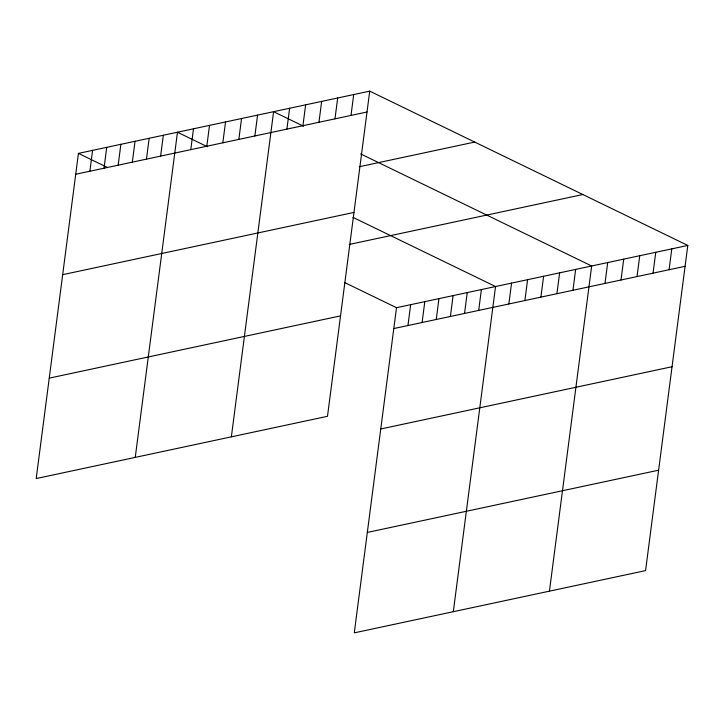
<?xml version="1.0" encoding="UTF-8"?>
<svg xmlns="http://www.w3.org/2000/svg" width="724" height="724" viewBox="0 0 724 724"><rect width="100%" height="100%" fill="white"/><g stroke="black" fill="none" stroke-linecap="round" stroke-linejoin="round"><path stroke-width="1.09" d="M369.72 91.143L78.427 153.388L36.2 478.555L327.492 416.3L369.72 91.143L687.8 245.445L645.573 570.612L354.28 632.857L396.508 307.7L687.8 245.445M89.867 171.226L92.582 150.366M104.021 168.203L106.727 147.343M118.166 165.181L120.872 144.32M132.32 162.158L135.026 141.298M146.465 159.135L149.171 138.275M160.61 156.113L163.325 135.252M135.243 457.387L177.47 132.23L207.462 146.773M190.783 149.66L193.489 128.8M206.802 146.239L209.517 125.379M222.82 142.818L225.535 121.958M238.848 139.388L241.554 118.528M254.866 135.967L257.572 115.107M231.363 436.844L273.6 111.686L303.591 126.229M286.912 129.116L289.618 108.256M302.931 125.695L305.637 104.835M318.949 122.275L321.664 101.414M334.977 118.845L337.683 97.993M350.995 115.424L353.701 94.563M407.947 325.538L410.653 304.677M422.092 322.515L424.807 301.655M436.246 319.492L438.952 298.632M450.391 316.46L453.097 295.609M464.536 313.438L467.251 292.587M478.691 310.415L481.397 289.555M453.315 611.689L495.551 286.532L352.923 217.345M508.854 303.971L511.569 283.111M524.882 300.551L527.588 279.69M540.9 297.121L543.606 276.26M556.919 293.7L559.634 272.839M572.946 290.279L575.652 269.418M549.444 591.146L591.671 265.989L360.57 153.877M604.983 283.428L607.698 262.568M621.011 280.007L623.717 259.147M637.029 276.577L639.735 255.717M653.048 273.156L655.754 252.296M669.067 269.735L671.781 248.875M75.721 174.249L367.014 112.003M359.339 166.719L474.691 142.067M62.68 274.668L353.973 212.422M349.221 244.45L582.838 194.53M49.241 378.136L340.533 315.881M393.802 328.56L685.094 266.305M380.752 428.979L672.053 366.724M367.321 532.439L658.614 470.193M78.427 153.388L107.424 167.461M344.524 282.487L396.508 307.7"/></g></svg>
